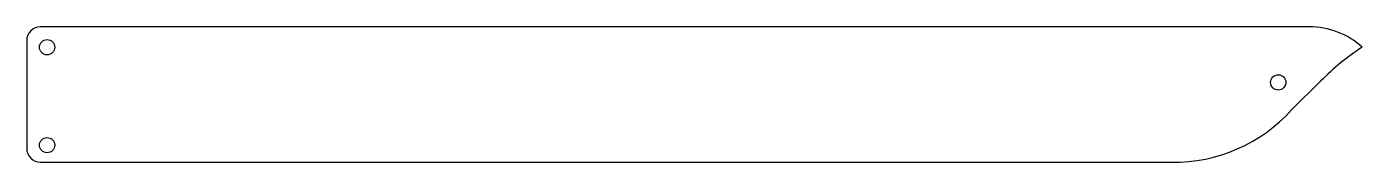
# Model space of a CAD drawing. Header units: millimetres. Extents: x -542 to -350, y -24 to -5.
import ezdxf

# ---------------------------------------------------------------- set-up
doc = ezdxf.new("R2010")
doc.units = ezdxf.units.MM
doc.layers.get('0').update_dxf_attribs({"true_color": 0xffffff})
doc.layers.add('modesty_shield', color=7, linetype='Continuous', true_color=0x000000)

msp = doc.modelspace()

# ---------------------------------------------------------------- linework, layer by layer
for centre in [(-539.47, -7.8), (-361.72, -12.86), (-539.47, -21.9)]:
    msp.add_circle(centre, 1.1)
for centre, radius, start, end in [((-540.42, -6.85), 2, 90, 180), ((-357.26, -16.39), 11.54, 48.3079, 90), ((-330.69, -37.09), 34.87, 122.8069, 135.5799), ((-376.84, -1.31), 23.05, 269.3964, 317.7144), ((-540.42, -22.35), 2, 180, 270)]:
    msp.add_arc(centre, radius, start, end)
at = {"layer": 'modesty_shield'}
for p, q in [((-357.26, -4.85), (-540.42, -4.85)), ((-542.42, -6.85), (-542.42, -22.35)), ((-359.79, -16.81), (-355.6, -12.68)), ((-540.42, -24.35), (-377.08, -24.35))]:
    msp.add_line(p, q, dxfattribs=at)

doc.saveas('drawing.dxf')
